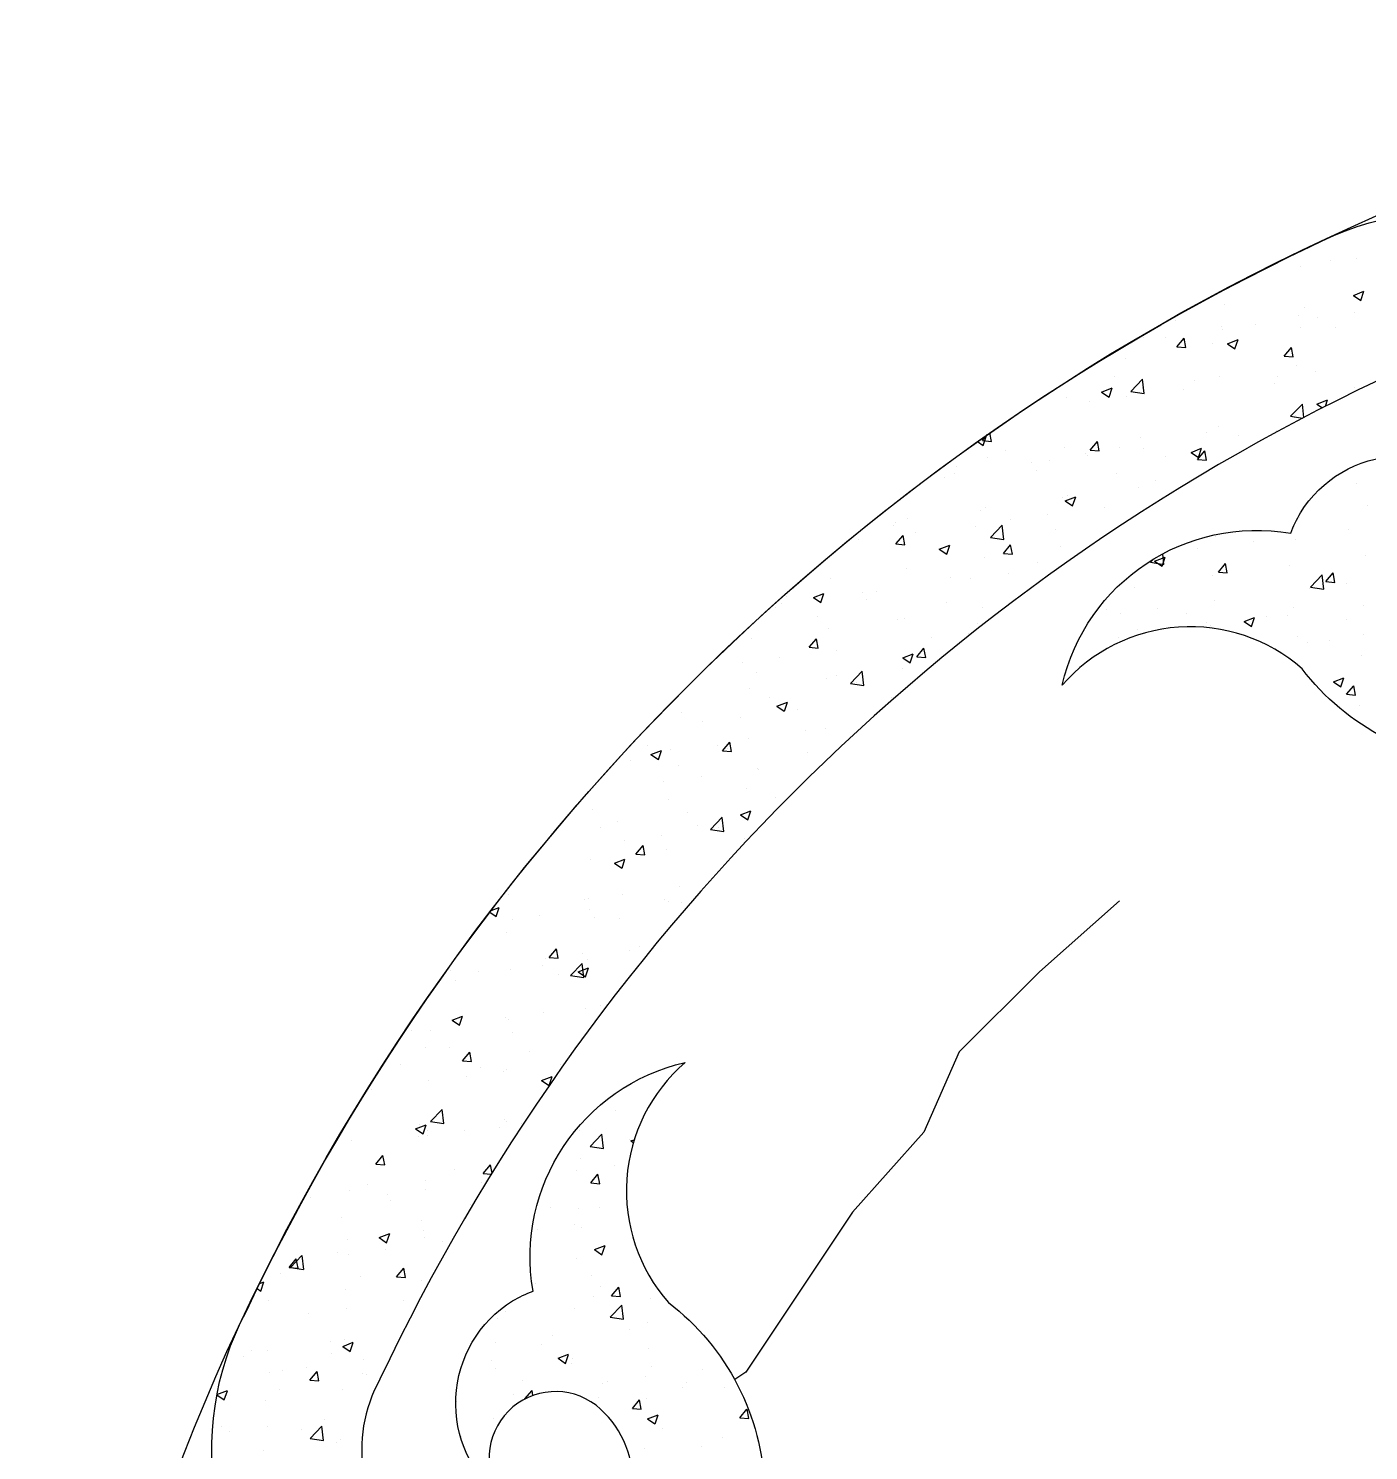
# Model space of a CAD drawing. Extents: x 7835 to 15892, y 48923 to 54923.
# Drawn here: x 7835 to 9623, y 53026 to 54923 of the extents above; entities that cross this region are included whole.
import ezdxf

# ---------------------------------------------------------------- set-up
doc = ezdxf.new("R2010")
doc.units = 0
doc.header["$LTSCALE"] = 10
doc.header["$MEASUREMENT"] = 0
doc.layers.get('0').update_dxf_attribs({"color": 3, "linetype": 'CONTINUOUS'})
for name, color, linetype in [('3', 3, 'CONTINUOUS'), ('4', 4, 'CONTINUOUS'), ('7', 7, 'CONTINUOUS'), ('BH', 3, 'CONTINUOUS')]:
    doc.layers.add(name, color=color, linetype=linetype)

# ---------------------------------------------------------------- blocks, each defined once
blk = doc.blocks.new('*X2')
at = {"color": 0}
for p, q in [((38318, 24760.5), (38318, 24760.5)), ((38191.7, 24743.9), (38191.7, 24743.9)), ((38242.9, 24750.2), (38242.9, 24750.2)), ((38282.8, 24757.6), (38282.8, 24757.6)), ((38313.5, 24711.1), (38327.5, 24716.5)), ((38313.5, 24711.1), (38323.4, 24704.4)), ((38323.5, 24704.4), (38327.5, 24716.5)), ((38140.9, 24699.4), (38140.9, 24699.4)), ((38247.6, 24694.9), (38247.6, 24694.9)), ((38315.4, 24688.2), (38315.4, 24688.2)), ((38076.3, 24677.1), (38076.3, 24677.1)), ((38137.8, 24669.6), (38137.8, 24669.6)), ((38183, 24672.6), (38183, 24672.6)), ((38240.5, 24683.7), (38240.5, 24683.7)), ((38242.5, 24667.6), (38242.5, 24667.6)), ((38265.3, 24681.6), (38265.3, 24681.6)), ((38289.8, 24668.1), (38289.8, 24668.1)), ((38033.9, 24654.6), (38033.9, 24654.6)), ((38063.3, 24655), (38063.3, 24655)), ((38077.7, 24642.6), (38087.4, 24654.1)), ((38089.7, 24641.6), (38087.4, 24654.1)), ((38125.9, 24647.5), (38125.9, 24647.5)), ((38139, 24665), (38139, 24665)), ((38145.5, 24646.6), (38159.5, 24652)), ((38145.5, 24646.6), (38155.4, 24639.9)), ((38155.4, 24639.9), (38159.5, 24652)), ((38009.3, 24627.5), (38009.3, 24627.5)), ((38077.7, 24642.6), (38089.7, 24641.6)), ((38221.2, 24630.1), (38230.8, 24641.6)), ((38221.2, 24630.1), (38233.1, 24629)), ((38233.1, 24629), (38230.8, 24641.5)), ((38238.1, 24617.1), (38238.1, 24617.1)), ((38262.8, 24609.3), (38262.8, 24609.3)), ((37994.3, 24602.3), (37994.3, 24602.3)), ((38016.2, 24582.9), (38031.8, 24599.1)), ((38034.1, 24580.1), (38031.8, 24599.1)), ((38101.1, 24597.8), (38101.1, 24597.8)), ((38135.4, 24603), (38135.4, 24603)), ((38207.8, 24593.3), (38207.8, 24593.3)), ((38212.7, 24602.7), (38212.7, 24602.7)), ((37930.5, 24575.2), (37930.5, 24575.2)), ((37977.4, 24582.1), (37991.4, 24587.5)), ((37977.4, 24582.1), (37987.4, 24575.4)), ((37987.4, 24575.4), (37991.4, 24587.5)), ((38010.7, 24576.1), (38010.7, 24576.1)), ((38016.2, 24582.9), (38034, 24580.1)), ((38031.5, 24588), (38031.5, 24588)), ((38086.4, 24586.1), (38086.4, 24586.1)), ((38264.8, 24566.1), (38278.8, 24571.5)), ((38276.1, 24563.1), (38278.9, 24571.5)), ((38314.6, 24588.7), (38314.6, 24588.7)), ((37960.6, 24569.5), (37960.6, 24569.5)), ((38229.7, 24549.8), (38245.3, 24566)), ((38247.4, 24548.3), (38245.3, 24566)), ((38264.8, 24566.1), (38272.2, 24561.2)), ((38132.9, 24536.4), (38132.9, 24536.4)), ((38229.7, 24549.8), (38245.5, 24547.3)), ((38234.3, 24548.2), (38234.3, 24548.2)), ((38235.6, 24550.5), (38235.6, 24550.5)), ((37811.9, 24515.9), (37819.3, 24510.9)), ((37818.6, 24517.3), (37825.3, 24525.3)), ((37818.6, 24517.3), (37830.5, 24516.3)), ((37819.3, 24510.9), (37823.4, 24523)), ((37820.3, 24521.8), (37823.4, 24523)), ((37830.5, 24516.2), (37828.4, 24527.5)), ((37962, 24504.7), (37971.7, 24516.2)), ((37974, 24503.7), (37971.7, 24516.2)), ((38029.1, 24521.4), (38029.1, 24521.4)), ((38117.6, 24528.2), (38117.6, 24528.2)), ((38160.1, 24523.8), (38160.1, 24523.8)), ((38210.2, 24530.4), (38210.2, 24530.4)), ((37848.6, 24504.6), (37848.6, 24504.6)), ((37928, 24508.6), (37928, 24508.6)), ((37955.4, 24500.1), (37955.4, 24500.1)), ((37958.1, 24497.2), (37958.1, 24497.2)), ((37962, 24504.7), (37974, 24503.7)), ((38001, 24508.2), (38001, 24508.2)), ((38033.8, 24507.2), (38033.8, 24507.2)), ((38062.1, 24495.6), (38062.1, 24495.6)), ((38096.8, 24501.6), (38110.8, 24507)), ((38096.8, 24501.6), (38106.7, 24494.9)), ((38105.5, 24492.2), (38115.1, 24503.7)), ((38106.8, 24494.9), (38110.8, 24507)), ((38117.4, 24491.1), (38115.1, 24503.7)), ((37784, 24482.2), (37784, 24482.2)), ((37825.4, 24494.5), (37825.4, 24494.5)), ((37884.4, 24488.2), (37884.4, 24488.2)), ((37890.8, 24477.7), (37890.8, 24477.7)), ((37908, 24490.6), (37908, 24490.6)), ((38105.5, 24492.2), (38117.4, 24491.1)), ((37767.7, 24468.1), (37767.7, 24468.1)), ((37781.7, 24474), (37781.7, 24474)), ((37997.5, 24473.2), (37997.5, 24473.2)), ((38048.9, 24464.3), (38048.9, 24464.3)), ((38104.3, 24468.7), (38104.3, 24468.7)), ((38317.8, 24459.7), (38317.8, 24459.7)), ((37925.6, 24442), (37925.6, 24442)), ((37928.7, 24437.1), (37942.8, 24442.5)), ((37932.3, 24444.2), (37932.3, 24444.2)), ((37938.7, 24430.4), (37942.8, 24442.5)), ((38026.6, 24454.8), (38026.6, 24454.8)), ((37815.7, 24424.2), (37815.7, 24424.2)), ((37822.9, 24428), (37822.9, 24428)), ((37928.7, 24437.1), (37938.7, 24430.4)), ((37981.2, 24428.3), (37981.2, 24428.3)), ((38331.8, 24430.1), (38331.8, 24430.1)), ((37699, 24404.2), (37699, 24404.2)), ((37702, 24407.4), (37702, 24407.4)), ((37719, 24413), (37719, 24413)), ((37808.8, 24402.9), (37808.8, 24402.9)), ((37829.3, 24388.1), (37844.9, 24404.3)), ((37847.1, 24385.3), (37844.9, 24404.3)), ((37855.4, 24411.8), (37855.4, 24411.8)), ((37905.5, 24418.4), (37905.5, 24418.4)), ((38242, 24414.3), (38242, 24414.3)), ((37653.3, 24385.2), (37653.3, 24385.2)), ((37702.9, 24379.4), (37712.5, 24390.9)), ((37714.8, 24378.3), (37712.5, 24390.9)), ((37729.1, 24395.1), (37729.1, 24395.1)), ((37829.3, 24388.1), (37847.1, 24385.3)), ((37915.6, 24398.4), (37915.6, 24398.4)), ((38129.1, 24389.4), (38129.1, 24389.4)), ((38180.7, 24382.6), (38180.7, 24382.6)), ((38235.9, 24384.9), (38235.9, 24384.9)), ((38307, 24399.3), (38307, 24399.3)), ((37702.9, 24379.4), (37714.8, 24378.4)), ((37760.7, 24372.6), (37774.7, 24378)), ((37760.7, 24372.6), (37770.7, 24365.9)), ((37770.7, 24365.9), (37774.7, 24377.9)), ((37846.3, 24366.9), (37856, 24378.3)), ((37846.3, 24366.9), (37858.3, 24365.8)), ((37858.3, 24365.8), (37856, 24378.3)), ((37923.2, 24375.5), (37923.2, 24375.5)), ((38048.1, 24356.6), (38062.1, 24362)), ((38058.1, 24349.8), (38062.2, 24361.9)), ((38060.6, 24352.2), (38058.9, 24366.3)), ((38105, 24372.7), (38105, 24372.7)), ((38329.4, 24363.6), (38329.4, 24363.6)), ((37716.6, 24346.4), (37716.6, 24346.4)), ((37820.5, 24361.4), (37820.5, 24361.4)), ((37892, 24354.2), (37892, 24354.2)), ((38042.8, 24355), (38047.3, 24359.7)), ((38042.8, 24355), (38060.6, 24352.2)), ((38048.1, 24356.6), (38058.1, 24349.9)), ((38133.2, 24341.8), (38142.9, 24353.2)), ((38145.2, 24340.7), (38142.9, 24353.2)), ((38228.3, 24350.8), (38228.3, 24350.8)), ((37615.6, 24333.6), (37615.6, 24333.6)), ((37775.4, 24334.2), (37775.4, 24334.2)), ((37802.8, 24332.9), (37802.8, 24332.9)), ((37852.8, 24339.5), (37852.8, 24339.5)), ((38125.6, 24336.7), (38125.6, 24336.7)), ((38133.2, 24341.8), (38145.2, 24340.7)), ((38256.2, 24321.9), (38271.8, 24338.1)), ((38274, 24319.1), (38271.8, 24338.1)), ((38276.7, 24329.2), (38286.3, 24340.7)), ((38276.7, 24329.2), (38288.6, 24328.2)), ((38288.6, 24328.1), (38286.3, 24340.7)), ((38304.5, 24327), (38304.5, 24327)), ((37556.3, 24309.8), (37556.3, 24309.8)), ((37592.7, 24308.1), (37606.7, 24313.5)), ((37592.7, 24308.1), (37602.6, 24301.4)), ((37600.7, 24306.3), (37600.7, 24306.3)), ((37602.6, 24301.4), (37606.7, 24313.4)), ((37658.8, 24314.2), (37658.8, 24314.2)), ((37663.1, 24305.2), (37663.1, 24305.2)), ((37676.5, 24316.3), (37676.5, 24316.3)), ((38021.8, 24321.7), (38021.8, 24321.7)), ((38254.4, 24320.4), (38254.4, 24320.4)), ((38256.2, 24321.9), (38274, 24319.1)), ((37542.1, 24294.2), (37542.1, 24294.2)), ((37550.6, 24299.7), (37550.6, 24299.7)), ((37769.9, 24300.7), (37769.9, 24300.7)), ((37818.1, 24294.8), (37818.1, 24294.8)), ((37983.4, 24291.7), (37983.4, 24291.7)), ((38002.3, 24287.2), (38002.3, 24287.2)), ((38052.3, 24293.8), (38052.3, 24293.8)), ((38090.1, 24287.2), (38090.1, 24287.2)), ((38128.1, 24303.8), (38128.1, 24303.8)), ((38233.7, 24295), (38233.7, 24295)), ((38326.9, 24297), (38326.9, 24297)), ((37598.5, 24282.9), (37598.5, 24282.9)), ((37613.2, 24267), (37613.2, 24267)), ((37705.3, 24278.4), (37705.3, 24278.4)), ((37714.2, 24279.8), (37714.2, 24279.8)), ((37812, 24273.9), (37812, 24273.9)), ((38117.1, 24274.9), (38117.1, 24274.9)), ((38123.2, 24270.1), (38123.2, 24270.1)), ((38167.5, 24276.1), (38181.5, 24281.4)), ((38167.5, 24276.1), (38177.5, 24269.3)), ((38177.5, 24269.3), (38181.5, 24281.4)), ((38196.9, 24282.7), (38196.9, 24282.7)), ((38225.9, 24284.2), (38225.9, 24284.2)), ((38303.7, 24278.2), (38303.7, 24278.2)), ((37510.5, 24252.9), (37510.5, 24252.9)), ((37587.2, 24241.5), (37596.8, 24253)), ((37599.1, 24240.4), (37596.8, 24253)), ((37750.2, 24254), (37750.2, 24254)), ((37800.2, 24260.6), (37800.2, 24260.6)), ((38000.4, 24254.9), (38000.4, 24254.9)), ((38025.6, 24264.8), (38025.6, 24264.8)), ((38239.1, 24255.8), (38239.1, 24255.8)), ((38251.9, 24248.1), (38251.9, 24248.1)), ((38281.6, 24251.1), (38281.6, 24251.1)), ((38327.6, 24258.1), (38327.6, 24258.1)), ((37587.2, 24241.5), (37599.1, 24240.5)), ((37623.8, 24237.4), (37623.8, 24237.4)), ((37712, 24227.6), (37726, 24232.9)), ((37722, 24220.8), (37726.1, 24232.9)), ((37730.6, 24229), (37740.3, 24240.5)), ((37742.6, 24227.9), (37740.3, 24240.4)), ((38324.5, 24230.4), (38324.5, 24230.4)), ((37498, 24220.8), (37498, 24220.8)), ((37548.1, 24227.4), (37548.1, 24227.4)), ((37711.8, 24213.2), (37711.8, 24213.2)), ((37712, 24227.6), (37722, 24220.9)), ((37730.6, 24229), (37742.6, 24227.9)), ((37516.5, 24208.1), (37516.5, 24208.1)), ((37610.7, 24200.4), (37610.7, 24200.4)), ((37623.3, 24203.6), (37623.3, 24203.6)), ((37642.4, 24193.3), (37658, 24209.5)), ((37642.4, 24193.3), (37660.2, 24190.5)), ((37650.5, 24194.9), (37650.5, 24194.9)), ((37660.2, 24190.5), (37658, 24209.5)), ((38286.9, 24195.5), (38300.9, 24200.9)), ((38286.9, 24195.5), (38296.8, 24188.8)), ((38296.9, 24188.8), (38300.9, 24200.9)), ((37508, 24186.3), (37508, 24186.3)), ((37533.9, 24174.8), (37533.9, 24174.8)), ((37697.5, 24175.1), (37697.5, 24175.1)), ((38275, 24179.2), (38275, 24179.2)), ((38304.4, 24178.8), (38314.1, 24190.3)), ((38304.4, 24178.8), (38316.4, 24177.7)), ((38316.4, 24177.7), (38314.1, 24190.2)), ((37417.2, 24154.8), (37417.2, 24154.8)), ((37544, 24163.1), (37558, 24168.4)), ((37544, 24163.1), (37553.9, 24156.4)), ((37554, 24156.3), (37558, 24168.4)), ((37571.2, 24158.5), (37571.2, 24158.5)), ((38322.1, 24163.8), (38322.1, 24163.8)), ((37445.4, 24141.9), (37445.4, 24141.9)), ((37495.5, 24148.5), (37495.5, 24148.5)), ((37505.6, 24119.8), (37505.6, 24119.8)), ((37581.8, 24130.9), (37581.8, 24130.9)), ((37608.3, 24133.8), (37608.3, 24133.8)), ((37370.8, 24110.4), (37370.8, 24110.4)), ((37376, 24098.6), (37390, 24103.9)), ((37376, 24098.6), (37385.9, 24091.8)), ((37385.9, 24091.8), (37390, 24103.9)), ((37401.7, 24104.8), (37401.7, 24104.8)), ((37465.2, 24110.9), (37465.2, 24110.9)), ((37471.5, 24103.6), (37481.1, 24115.1)), ((37471.5, 24103.6), (37483.4, 24102.6)), ((37477.6, 24105.9), (37477.6, 24105.9)), ((37483.4, 24102.6), (37481.1, 24115.1)), ((37584.4, 24101.4), (37584.4, 24101.4)), ((37348.5, 24090.9), (37348.5, 24090.9)), ((37413, 24083.5), (37413, 24083.5)), ((37518.6, 24079.6), (37518.6, 24079.6)), ((37519.8, 24079), (37519.8, 24079)), ((37392.8, 24063), (37392.8, 24063)), ((37442.9, 24069.6), (37442.9, 24069.6)), ((37503.2, 24053.2), (37503.2, 24053.2)), ((37541.5, 24040.9), (37541.5, 24040.9)), ((37298.3, 24025.4), (37298.3, 24025.4)), ((37399.3, 24038.2), (37399.3, 24038.2)), ((37424.9, 24020.9), (37424.9, 24020.9)), ((37495.3, 24018), (37509.3, 24023.4)), ((37505.3, 24011.3), (37509.4, 24023.4)), ((37331, 24008.7), (37331, 24008.7)), ((37437.8, 24004.2), (37437.8, 24004.2)), ((37455.5, 23998.4), (37471, 24014.7)), ((37473.3, 23995.6), (37471, 24014.6)), ((37495.3, 24018), (37505.3, 24011.3)), ((37308.3, 24000.9), (37308.3, 24000.9)), ((37340.2, 23984.2), (37340.2, 23984.2)), ((37390.3, 23990.8), (37390.3, 23990.8)), ((37455.5, 23998.4), (37473.2, 23995.7)), ((37466, 24000.7), (37466, 24000.7)), ((37500.7, 23986.6), (37500.7, 23986.6)), ((37355.8, 23965.7), (37365.4, 23977.2)), ((37355.8, 23965.7), (37367.7, 23964.7)), ((37367.7, 23964.7), (37365.4, 23977.2)), ((37396.9, 23971.6), (37396.9, 23971.6)), ((37295.8, 23958.8), (37295.8, 23958.8)), ((37327.3, 23953.5), (37341.3, 23958.9)), ((37327.3, 23953.5), (37337.2, 23946.8)), ((37337.3, 23946.8), (37341.3, 23958.9)), ((37185.3, 23911.1), (37185.3, 23911.1)), ((37292.1, 23906.5), (37292.1, 23906.5)), ((37337.6, 23911.9), (37337.6, 23911.9)), ((37413.4, 23921.8), (37413.4, 23921.8)), ((37160.8, 23888), (37169.2, 23882.3)), ((37162.6, 23890.3), (37173.2, 23894.4)), ((37169.2, 23882.3), (37173.3, 23894.4)), ((37287.6, 23905.3), (37287.6, 23905.3)), ((37293.4, 23892.2), (37293.4, 23892.2)), ((37394.4, 23905), (37394.4, 23905)), ((37398.9, 23902), (37398.9, 23902)), ((37416.6, 23901.6), (37416.6, 23901.6)), ((37190.7, 23878.1), (37190.7, 23878.1)), ((37227.5, 23884.2), (37227.5, 23884.2)), ((37300, 23881.5), (37300, 23881.5)), ((37334.3, 23879.7), (37334.3, 23879.7)), ((37183.4, 23861.5), (37183.4, 23861.5)), ((37240.1, 23827.9), (37249.7, 23839.3)), ((37252, 23826.8), (37249.7, 23839.3)), ((37285, 23833), (37285, 23833)), ((37347.9, 23837.6), (37347.9, 23837.6)), ((37360.8, 23843), (37360.8, 23843)), ((37231.3, 23817.6), (37231.3, 23817.6)), ((37235, 23826.4), (37235, 23826.4)), ((37240.1, 23827.9), (37252, 23826.8)), ((37268.5, 23803.6), (37284.1, 23819.8)), ((37278.6, 23808.5), (37292.6, 23813.9)), ((37286.3, 23800.8), (37284.1, 23819.8)), ((37288.6, 23801.8), (37292.6, 23813.8)), ((37291, 23825.6), (37291, 23825.6)), ((37108.7, 23809.8), (37108.7, 23809.8)), ((37114.7, 23797.6), (37114.7, 23797.6)), ((37145.5, 23809.4), (37145.5, 23809.4)), ((37188.3, 23811.6), (37188.3, 23811.6)), ((37252.3, 23804.9), (37252.3, 23804.9)), ((37268.5, 23803.6), (37286.3, 23800.8)), ((37278.6, 23808.5), (37288.6, 23801.8)), ((37288.6, 23759.1), (37288.6, 23759.1)), ((37308.2, 23764.1), (37308.2, 23764.1)), ((37110.6, 23744), (37124.6, 23749.4)), ((37110.6, 23744), (37120.5, 23737.3)), ((37120.5, 23737.3), (37124.6, 23749.3)), ((37182.3, 23747.5), (37182.3, 23747.5)), ((37185.9, 23745), (37185.9, 23745)), ((37232.4, 23754.1), (37232.4, 23754.1)), ((37056, 23730.9), (37056, 23730.9)), ((37082, 23730), (37082, 23730)), ((37191, 23727.6), (37191, 23727.6)), ((37074.4, 23707.6), (37074.4, 23707.6)), ((37106.6, 23707.2), (37106.6, 23707.2)), ((37124.4, 23690), (37134, 23701.5)), ((37136.3, 23688.9), (37134, 23701.4)), ((37213.4, 23702.7), (37213.4, 23702.7)), ((37042, 23684.8), (37042, 23684.8)), ((37124.4, 23690), (37136.3, 23688.9)), ((37148.8, 23680.3), (37148.8, 23680.3)), ((37255.5, 23685.2), (37255.5, 23685.2)), ((37079.6, 23663.4), (37079.6, 23663.4)), ((37129.7, 23668.6), (37129.7, 23668.6)), ((37179.8, 23675.2), (37179.8, 23675.2)), ((37183.4, 23678.4), (37183.4, 23678.4)), ((37230, 23663.5), (37244, 23668.8)), ((37230, 23663.5), (37239.9, 23656.8)), ((37239.9, 23656.7), (37244, 23668.8)), ((37003.4, 23652), (37003.4, 23652)), ((37081.6, 23608.8), (37097.2, 23625)), ((37099.4, 23606), (37097.2, 23625)), ((37329.2, 23622.9), (37329.2, 23622.9)), ((37061.9, 23599), (37075.9, 23604.3)), ((37066.8, 23605.5), (37066.8, 23605.5)), ((37071.9, 23592.2), (37075.9, 23604.3)), ((37081.6, 23608.8), (37099.4, 23606)), ((37181, 23611.8), (37181, 23611.8)), ((37182.8, 23608.3), (37182.8, 23608.3)), ((37202.9, 23606.3), (37202.9, 23606.3)), ((36976.1, 23584), (36976.1, 23584)), ((37061.9, 23599), (37071.9, 23592.3)), ((37066.1, 23588.2), (37066.1, 23588.2)), ((37077.1, 23596.8), (37077.1, 23596.8)), ((37077.1, 23589.7), (37077.1, 23589.7)), ((37127.2, 23596.3), (37127.2, 23596.3)), ((37173.6, 23601), (37173.6, 23601)), ((37280.3, 23596.5), (37280.3, 23596.5)), ((37295, 23575.7), (37310.6, 23591.9)), ((37312.8, 23572.9), (37310.6, 23591.9)), ((37347.3, 23584.4), (37347.3, 23584.4)), ((37349.3, 23582.9), (37353.6, 23584.6)), ((36949.5, 23568.2), (36949.5, 23568.2)), ((36950.8, 23573.1), (36950.8, 23573.1)), ((37295, 23575.7), (37312.8, 23572.9)), ((37349.3, 23582.9), (37352.5, 23580.8)), ((37008.6, 23552.1), (37018.3, 23563.6)), ((37008.6, 23552.1), (37020.6, 23551)), ((37020.6, 23551), (37018.3, 23563.5)), ((37152.1, 23539.5), (37161.7, 23551)), ((37163.8, 23540.1), (37161.8, 23551)), ((37281.3, 23559.3), (37281.3, 23559.3)), ((37326.7, 23550.7), (37326.7, 23550.7)), ((37074.7, 23530.3), (37074.7, 23530.3)), ((37114.1, 23544.3), (37114.1, 23544.3)), ((37150.3, 23527.4), (37150.3, 23527.4)), ((37152.1, 23539.5), (37162.8, 23538.6)), ((37276.6, 23544.1), (37276.6, 23544.1)), ((37295.6, 23527), (37305.2, 23538.5)), ((37307.5, 23525.9), (37305.2, 23538.4)), ((36973.7, 23517.4), (36973.7, 23517.4)), ((36997.4, 23524.3), (36997.4, 23524.3)), ((37024.5, 23510.9), (37024.5, 23510.9)), ((37074.6, 23517.5), (37074.6, 23517.5)), ((37295.6, 23527), (37307.5, 23525.9)), ((36921.1, 23507.8), (36921.1, 23507.8)), ((37027.8, 23503.3), (37027.8, 23503.3)), ((37134.6, 23498.8), (37134.6, 23498.8)), ((37241.4, 23494.3), (37241.4, 23494.3)), ((37278.8, 23492.7), (37278.8, 23492.7)), ((37307.1, 23494.4), (37307.1, 23494.4)), ((36963.3, 23481), (36963.3, 23481)), ((37070, 23476.5), (37070, 23476.5)), ((37274.1, 23471.8), (37274.1, 23471.8)), ((37013.3, 23453.9), (37027.3, 23459.3)), ((37013.3, 23453.9), (37023.2, 23447.2)), ((37023.2, 23447.2), (37027.3, 23459.3)), ((37072.3, 23463.7), (37072.3, 23463.7)), ((37073.8, 23454.3), (37073.8, 23454.3)), ((37224, 23465.2), (37224, 23465.2)), ((37283.5, 23467.4), (37283.5, 23467.4)), ((36957.2, 23434.3), (36957.2, 23434.3)), ((36971.2, 23450.9), (36971.2, 23450.9)), ((37022, 23438.6), (37022, 23438.6)), ((37097.7, 23448.5), (37097.7, 23448.5)), ((37300.7, 23437.9), (37314.7, 23443.3)), ((37300.7, 23437.9), (37310.6, 23431.2)), ((37310.6, 23431.2), (37314.7, 23443.3)), ((36892.9, 23414.2), (36902.6, 23425.7)), ((36892.9, 23414.2), (36904.9, 23413.1)), ((36894.7, 23414), (36910.2, 23430.2)), ((36894.7, 23414), (36912.4, 23411.2)), ((36904.9, 23413.1), (36902.6, 23425.7)), ((36912.5, 23411.2), (36910.3, 23430.2)), ((36971.9, 23432), (36971.9, 23432)), ((37276.4, 23426.2), (37276.4, 23426.2)), ((36853.8, 23392.7), (36859.2, 23394.8)), ((36855.2, 23382.7), (36859.2, 23394.8)), ((36881.3, 23406.2), (36881.3, 23406.2)), ((36988.1, 23401.7), (36988.1, 23401.7)), ((37036.4, 23401.6), (37046, 23413.1)), ((37036.4, 23401.6), (37048.4, 23400.6)), ((37048.4, 23400.6), (37046.1, 23413.1)), ((37069.8, 23397.1), (37069.8, 23397.1)), ((37297.2, 23402.9), (37297.2, 23402.9)), ((36850.4, 23385.9), (36855.2, 23382.7)), ((36968.8, 23384.3), (36968.8, 23384.3)), ((37221.5, 23392.9), (37221.5, 23392.9)), ((37308.4, 23388.1), (37308.4, 23388.1)), ((37323.3, 23376.5), (37332.9, 23388)), ((37323.3, 23376.5), (37335.3, 23375.5)), ((37335.3, 23375.5), (37333, 23388)), ((36866.1, 23370.2), (36866.1, 23370.2)), ((36969.3, 23359.7), (36969.3, 23359.7)), ((37045.1, 23369.7), (37045.1, 23369.7)), ((37274, 23359.6), (37274, 23359.6)), ((37298.8, 23375), (37298.8, 23375)), ((37321.6, 23347.8), (37337.1, 23364)), ((37339.4, 23345), (37337.1, 23364)), ((37375, 23372.4), (37375, 23372.4)), ((36919.3, 23353.1), (36919.3, 23353.1)), ((37171.3, 23345.5), (37171.3, 23345.5)), ((37182.2, 23355), (37182.2, 23355)), ((37321.6, 23347.8), (37339.3, 23345)), ((37370.9, 23340.6), (37370.9, 23340.6)), ((37421, 23347.2), (37421, 23347.2)), ((37244.6, 23324), (37244.6, 23324)), ((37346.8, 23331.1), (37346.8, 23331.1)), ((36842.3, 23304), (36842.3, 23304)), ((36863.7, 23303.6), (36863.7, 23303.6)), ((36948.9, 23315), (36948.9, 23315)), ((36949.1, 23299.5), (36949.1, 23299.5)), ((36964.6, 23308.9), (36978.6, 23314.3)), ((36964.6, 23308.9), (36974.5, 23302.2)), ((36966.4, 23317.7), (36966.4, 23317.7)), ((36974.6, 23302.2), (36978.6, 23314.2)), ((37168.9, 23314), (37168.9, 23314)), ((37230.1, 23311.1), (37230.1, 23311.1)), ((37372.6, 23305.8), (37372.6, 23305.8)), ((36832.3, 23294.9), (36832.3, 23294.9)), ((36916.7, 23280.8), (36916.7, 23280.8)), ((36992.5, 23290.8), (36992.5, 23290.8)), ((37162.6, 23290.4), (37162.6, 23290.4)), ((37252, 23292.9), (37266, 23298.3)), ((37252, 23292.9), (37262, 23286.2)), ((37262, 23286.1), (37266, 23298.2)), ((37269.4, 23285.9), (37269.4, 23285.9)), ((37271.5, 23293), (37271.5, 23293)), ((37376.2, 23281.4), (37376.2, 23281.4)), ((36866.7, 23274.2), (36866.7, 23274.2)), ((36884.5, 23277.1), (36884.5, 23277.1)), ((36920.7, 23263.8), (36930.3, 23275.2)), ((36920.7, 23263.8), (36932.7, 23262.7)), ((36932.7, 23262.7), (36930.4, 23275.2)), ((36991.3, 23272.6), (36991.3, 23272.6)), ((36996.8, 23271), (36996.8, 23271)), ((37168.8, 23278.9), (37168.8, 23278.9)), ((37204.8, 23263.6), (37204.8, 23263.6)), ((37318.3, 23261.7), (37318.3, 23261.7)), ((37368.4, 23268.3), (37368.4, 23268.3)), ((37444.1, 23278.3), (37444.1, 23278.3)), ((36796.7, 23244.5), (36810.6, 23249.8)), ((36796.7, 23244.3), (36806.5, 23237.7)), ((36806.5, 23237.7), (36810.6, 23249.7)), ((36880.2, 23251), (36880.2, 23251)), ((36963.9, 23251.1), (36963.9, 23251.1)), ((37192, 23245.1), (37192, 23245.1)), ((37207.6, 23238.7), (37217.2, 23250.1)), ((37218.5, 23243.3), (37217.3, 23250.1)), ((37311.6, 23259.1), (37311.6, 23259.1)), ((37418.3, 23254.6), (37418.3, 23254.6)), ((37423.1, 23261.1), (37423.1, 23261.1)), ((37474, 23254.2), (37474, 23254.2)), ((36861.3, 23237), (36861.3, 23237)), ((37116.2, 23235.1), (37116.2, 23235.1)), ((37207.6, 23238.7), (37207.8, 23238.6)), ((37306.5, 23241.1), (37306.5, 23241.1)), ((37351.1, 23226.1), (37360.7, 23237.6)), ((37351.1, 23226.1), (37363, 23225.1)), ((37363, 23225), (37360.7, 23237.6)), ((37370.1, 23239.2), (37370.1, 23239.2)), ((37494.5, 23213.6), (37504.1, 23225)), ((37506.5, 23212.5), (37504.2, 23225)), ((36939.9, 23211.9), (36939.9, 23211.9)), ((37166.4, 23212.4), (37166.4, 23212.4)), ((37371.4, 23212.4), (37385.4, 23217.7)), ((37371.4, 23212.4), (37381.3, 23205.6)), ((37381.4, 23205.6), (37385.4, 23217.7)), ((37494.5, 23213.6), (37506.5, 23212.5)), ((36802.6, 23202.3), (36802.6, 23202.3)), ((36814.1, 23195.3), (36814.1, 23195.3)), ((36864.1, 23201.9), (36864.1, 23201.9)), ((36909.3, 23197.8), (36909.3, 23197.8)), ((36921.2, 23186), (36936.7, 23202.3)), ((36921.2, 23186), (36939, 23183.3)), ((36939, 23183.2), (36936.8, 23202.2)), ((37122.9, 23188.8), (37122.9, 23188.8)), ((37391.5, 23199.4), (37391.5, 23199.4)), ((37471.6, 23187.7), (37471.6, 23187.7)), ((36858.8, 23170.5), (36858.8, 23170.5)), ((36956.6, 23181), (36956.6, 23181)), ((36961.5, 23184.6), (36961.5, 23184.6)), ((37367.7, 23172.7), (37367.7, 23172.7)), ((37443.1, 23175.3), (37443.1, 23175.3))]:
    blk.add_line(p, q, dxfattribs=at)

msp = doc.modelspace()

# ---------------------------------------------------------------- linework, layer by layer
at = {"layer": '3'}
for p, q in [((9290.7, 53759.2), (9183.9, 53664.3)), ((9183.9, 53664.3), (9077, 53557.5)), ((9077, 53557.5), (9029.6, 53450.7)), ((9029.6, 53450.7), (8934.6, 53344)), ((8934.6, 53344), (8863.4, 53237.2)), ((8863.4, 53237.2), (8792.1, 53130.4)), ((8792.1, 53130.4), (8777.3, 53120.5))]:
    msp.add_line(p, q, dxfattribs=at)
at = {"layer": '4'}
msp.add_circle((10834.7, 51923.1), 3000, dxfattribs=at)
at = {"layer": '7'}
msp.add_lwpolyline([(9546, 54632.2, -0.804892), (10041.1, 54051.5, -0.473207), (9534.5, 54068.9, 0.41625), (9214.3, 54046.7, -0.398502), (9519.4, 54249.6, -0.036501), (9532.3, 54277, -0.525099), (9796.6, 54289.5, 0.880283), (9671.6, 54165.5, 0.496579), (9880.7, 54171.2, 0.817056), (9636.8, 54453.9, 0.173369), (8303.9, 53121, 0.817056), (8586.6, 52877, 0.496579), (8592.3, 53086.1, 0.880283), (8468.2, 52961.2, -0.525099), (8480.8, 53225.5, -0.036501), (8508.2, 53238.4, -0.398502), (8711.1, 53543.5, 0.41625), (8688.9, 53223.3, -0.473207), (8706.3, 52716.7, -0.804892), (8125.6, 53211.8, -0.172374)], format="xyb", close=True, dxfattribs=at)

# ---------------------------------------------------------------- block references
at = {"layer": 'BH'}
msp.add_blockref('*X2', (-28710.4, 29855.9), dxfattribs=at)

doc.saveas('drawing.dxf')
